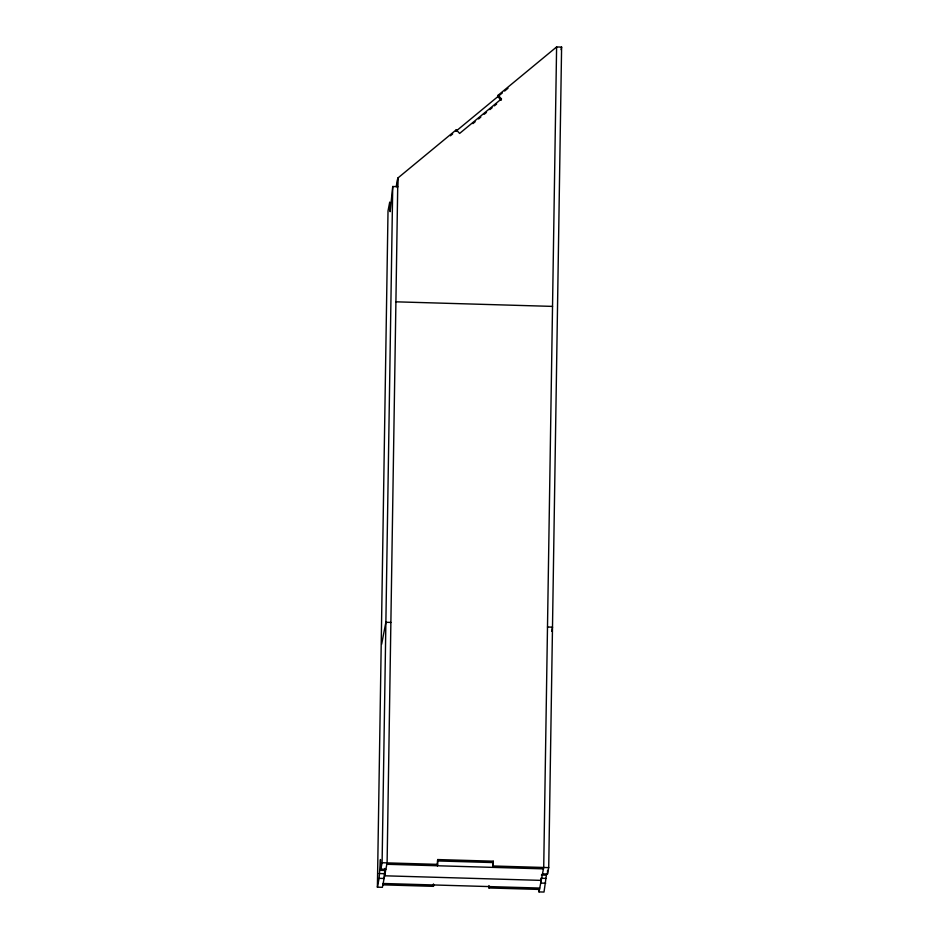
<?xml version="1.0" encoding="UTF-8"?>
<svg xmlns="http://www.w3.org/2000/svg" width="939" height="939" viewBox="0 0 939 939"><rect width="100%" height="100%" fill="white"/><g stroke="black" fill="none" stroke-linecap="round" stroke-linejoin="round"><path stroke-width="1.41" d="M542.496 873.857L547.484 873.998L548.716 867.624L561.604 47.091L556.604 46.95L498.151 95.226L501.438 98.9L459.605 133.444L456.307 129.77L397.854 178.046L387.103 862.894L382.396 887.32L377.396 887.167L388.018 210.935L389.72 202.096L390.143 211.698L392.725 186.509L397.725 186.65M377.396 887.167L379.098 878.341L380.448 859.525L380.87 869.127L385.87 869.268M380.87 869.127L382.103 862.741L392.725 186.509M379.79 870.3L384.79 870.453L384.098 878.481L379.098 878.341M384.732 868.481L384.614 875.794L541.228 880.383M397.455 187.953L397.584 179.431M382.866 884.855L433.407 886.346L433.442 883.939M437.715 859.561L437.374 865.758L437.715 859.561L493.257 861.192L492.916 867.378L493.257 861.192M539.491 889.444L488.949 887.965L488.984 885.559M541.416 875.031L546.404 875.183L544.01 892.05L539.009 891.909L539.056 889.01M540.77 879.467L540.711 883.071L545.712 883.212M556.604 46.95L543.716 867.472L539.009 891.909M547.484 873.998L547.543 870.394M396.199 186.626L397.854 178.046M456.049 131.155L456.307 129.77M381.645 644.248L385.87 622.287L390.87 622.428M498.151 95.226L497.881 96.611L501.168 100.285L501.438 98.9M561.111 49.65L561.604 47.091M433.407 886.346L433.677 884.961M488.949 887.965L489.207 886.58M551.698 631.278L552.496 627.158L547.496 627.017M450.427 135.791L452.668 133.937M456.131 131.084L502.377 92.891M504.63 91.036L507.999 88.254M472.904 123.619L475.169 121.753M478.561 118.96L480.815 117.082M484.207 114.288L486.472 112.422M489.865 109.617L492.13 107.75M494.384 105.884L496.649 104.018M395.906 301.818L552.531 306.396M437.445 860.946L492.987 862.565M382.103 862.741L437.633 864.373M493.175 865.993L548.716 867.624M386.833 864.279L543.446 868.857M379.168 873.528L384.168 873.681M540.794 878.258L545.794 878.411M383.135 883.482L539.749 888.059"/></g></svg>
